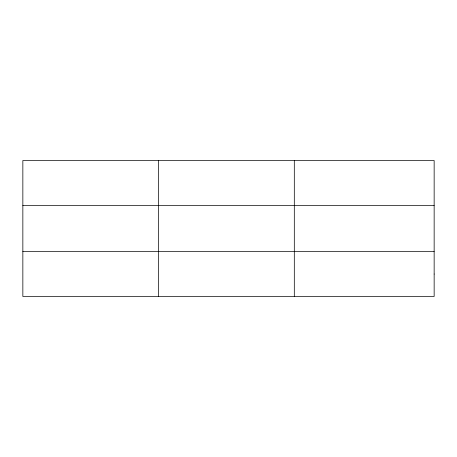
<?xml version="1.0" encoding="UTF-8"?>
<svg xmlns="http://www.w3.org/2000/svg" width="457" height="457" viewBox="0 0 457 457"><rect width="100%" height="100%" fill="white"/><g stroke="black" fill="none" stroke-linecap="round" stroke-linejoin="round"><path stroke-width="0.69" d="M158.579 296.473L158.579 160.527M294.308 296.473L294.308 160.527M22.85 205.387L434.15 205.387M22.85 251.613L434.15 251.613M434.15 274.04L434.15 296.473L22.85 296.473L22.85 160.527L434.15 160.527L434.15 274.04"/></g></svg>
